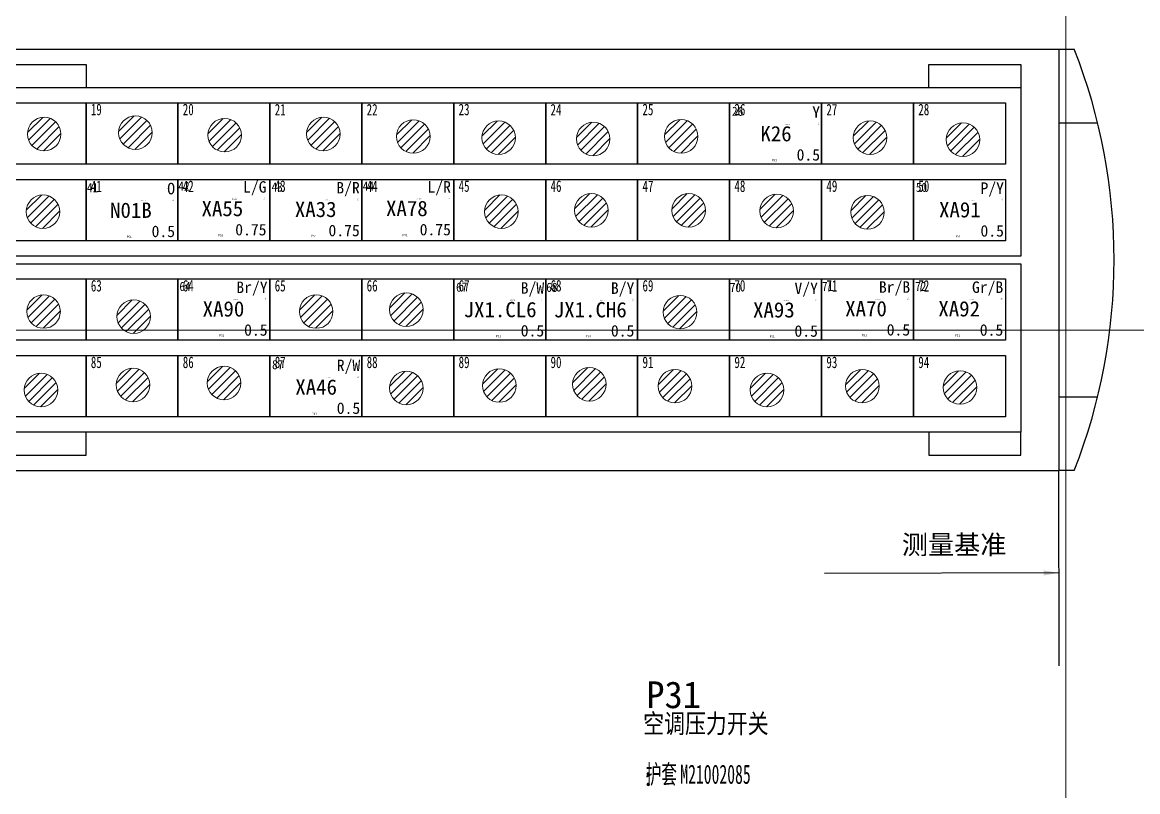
# Model space of a CAD drawing. Header units: millimetres. Extents: x -2653 to 6698, y -4403 to -42.
# Drawn here: x 598.4 to 744, y -802.5 to -702.1 of the extents above; entities that cross this region are included whole.
import ezdxf
from ezdxf.enums import TextEntityAlignment as Align

# ---------------------------------------------------------------- set-up
doc = ezdxf.new("R2010")
doc.units = ezdxf.units.MM
doc.header["$MEASUREMENT"] = 0
for name, color, linetype in [('文字', 3, 'Continuous'), ('轮廓线', 7, 'Continuous'), ('连接器-供应商', 43, 'Continuous'), ('连接器-功能', 63, 'Continuous'), ('连接器-名称', 53, 'Continuous'), ('连接器-编码', 52, 'Continuous')]:
    doc.layers.add(name, color=color, linetype=linetype)
for name, color, linetype, plot in [('连接器-不打印', 1, 'Continuous', False), ('连接器-位置', 12, 'Continuous', False), ('隐藏-剥皮长度', 2, 'Continuous', False), ('隐藏-加余量', 1, 'Continuous', False), ('隐藏-备注', 1, 'Continuous', False), ('隐藏-孔位', 1, 'Continuous', False), ('隐藏-对应端子', 2, 'Continuous', False), ('隐藏-规格', 1, 'Continuous', False), ('隐藏-辅助信息', 3, 'Continuous', False), ('隐藏-防水栓', 2, 'Continuous', False)]:
    doc.layers.add(name, color=color, linetype=linetype, plot=plot)
doc.styles.add('CL', font='', dxfattribs={"height": 2})
doc.styles.get("Standard").update_dxf_attribs({"font": 'txt', "bigfont": 'gbcbig.shx'})
doc.styles.add('灯泡', font='', dxfattribs={"width": 0.7})
doc.styles.get('CL').set_extended_font_data('SimSun')
doc.styles.get('灯泡').set_extended_font_data('NSimSun')
doc.dimstyles.new('中线标注', dxfattribs={"dimtxt": 2.5, "dimasz": 2, "dimexe": 1.25, "dimexo": 0.1, "dimtad": 0, "dimtoh": 1, "dimdec": 1, "dimdsep": 46, "dimtxsty": 'Standard', "dimcen": 3, "dimclre": 256, "dimclrt": 256, "dimadec": 0, "dimazin": 2, "dimtfac": 1, "dimtmove": 0, "dimatfit": 3, "dimfxl": 1, "dimarcsym": 0})

# ---------------------------------------------------------------- blocks, each defined once
blk = doc.blocks.new('连接器')
at = {"layer": '文字', "style": 'CL'}
blk.add_text(':', height=2.5, dxfattribs=at).set_placement((-3.93, -4.36), align=Align.MIDDLE_CENTER)
at = {"layer": '连接器-不打印', "color": 3, "style": 'CL', "width": 0.6, "flags": 5}
for tag, p in [('工位', (-7.19, -5.84)), ('规格', (-2.94, -5.84))]:
    blk.add_attdef(tag, text='', height=0.2, dxfattribs=at).set_placement(p, align=Align.MIDDLE_LEFT)
at = {"layer": '连接器-不打印', "color": 2, "style": 'CL', "width": 0.6, "flags": 5}
for tag, p in [('数量', (-5.12, -5.84)), ('供方编码', (-7.19, -6.29))]:
    blk.add_attdef(tag, text='', height=0.2, dxfattribs=at).set_placement(p, align=Align.MIDDLE_LEFT)
at = {"layer": '连接器-不打印', "color": 1, "style": 'CL', "width": 0.6, "flags": 5}
for tag, p in [('选项', (-7.19, -6.06)), ('备注', (-2.94, -6.06))]:
    blk.add_attdef(tag, text='', height=0.2, dxfattribs=at).set_placement(p, align=Align.MIDDLE_LEFT)
at = {"layer": '连接器-不打印', "color": 1, "style": 'CL', "width": 0.6, "flags": 1}
for tag, p in [('加余量', (-4.97, -6.06)), ('单位', (-4.97, -6.29)), ('自带线', (-2.77, -6.29))]:
    blk.add_attdef(tag, text='', height=0.2, dxfattribs=at).set_placement(p, align=Align.MIDDLE_CENTER)
at = {"layer": '连接器-位置', "color": 1, "style": 'CL', "flags": 4}
blk.add_attdef('位置', text='', height=3.5, dxfattribs=at).set_placement((-4.41, 2.42), align=Align.MIDDLE_CENTER)
at = {"layer": '连接器-供应商', "color": 3, "style": 'CL', "width": 0.6, "flags": 4}
blk.add_attdef('供应商', text='', height=2.5, dxfattribs=at).set_placement((-16.81, -4.38), align=Align.MIDDLE_RIGHT)
at = {"layer": '连接器-功能', "color": 3, "style": 'CL', "width": 0.8, "flags": 4}
blk.add_attdef('功能', text='', height=2.5, dxfattribs=at).set_placement((-4.34, -1.26), align=Align.MIDDLE_CENTER)
at = {"layer": '连接器-名称', "color": 3, "style": 'CL', "width": 0.6, "flags": 4}
blk.add_attdef('名称', text='', height=2.5, dxfattribs=at).set_placement((-4.1, -4.36), align=Align.MIDDLE_RIGHT)
at = {"layer": '连接器-编码', "color": 2, "style": 'CL', "width": 0.6, "flags": 4}
blk.add_attdef('编码', text='', height=2.5, dxfattribs=at).set_placement((-3.66, -4.36), align=Align.MIDDLE_LEFT)
blk = doc.blocks.new('3-1534904-4')
for p, q in [((1388.31, 1603.24), (1702.83, 1603.24)), ((1702.83, 1548.24), (1702.83, 1603.24)), ((1702.83, 1603.24), (1704.83, 1603.24)), ((1563.83, 1601.24), (1575.83, 1601.24)), ((1575.83, 1601.24), (1575.83, 1598.24)), ((1685.83, 1598.24), (1685.83, 1601.24)), ((1685.83, 1601.24), (1697.83, 1601.24)), ((1697.83, 1601.24), (1697.83, 1598.24)), ((1428.33, 1598.24), (1697.83, 1598.24)), ((1697.83, 1598.24), (1697.83, 1576.24)), ((1702.83, 1593.61), (1707.88, 1593.61)), ((1697.83, 1576.24), (1428.33, 1576.24)), ((1428.33, 1575.24), (1697.83, 1575.24)), ((1697.83, 1575.24), (1697.83, 1553.24)), ((1702.83, 1557.87), (1707.88, 1557.87)), ((1697.83, 1553.24), (1428.33, 1553.24)), ((1575.83, 1550.24), (1575.83, 1553.24)), ((1685.83, 1553.24), (1685.83, 1550.24)), ((1697.83, 1550.24), (1697.83, 1553.24)), ((1563.83, 1550.24), (1575.83, 1550.24)), ((1685.83, 1550.24), (1697.83, 1550.24)), ((1388.31, 1548.24), (1702.83, 1548.24)), ((1704.83, 1548.24), (1702.83, 1548.24))]:
    blk.add_line(p, q)
for points in [[(1575.83, 1588.24), (1563.83, 1588.24), (1563.83, 1596.24), (1575.83, 1596.24)], [(1587.83, 1588.24), (1575.83, 1588.24), (1575.83, 1596.24), (1587.83, 1596.24)], [(1599.83, 1588.24), (1587.83, 1588.24), (1587.83, 1596.24), (1599.83, 1596.24)], [(1611.83, 1588.24), (1599.83, 1588.24), (1599.83, 1596.24), (1611.83, 1596.24)], [(1623.83, 1588.24), (1611.83, 1588.24), (1611.83, 1596.24), (1623.83, 1596.24)], [(1635.83, 1588.24), (1623.83, 1588.24), (1623.83, 1596.24), (1635.83, 1596.24)], [(1647.83, 1588.24), (1635.83, 1588.24), (1635.83, 1596.24), (1647.83, 1596.24)], [(1659.83, 1588.24), (1647.83, 1588.24), (1647.83, 1596.24), (1659.83, 1596.24)], [(1671.83, 1588.24), (1659.83, 1588.24), (1659.83, 1596.24), (1671.83, 1596.24)], [(1683.83, 1588.24), (1671.83, 1588.24), (1671.83, 1596.24), (1683.83, 1596.24)], [(1695.83, 1588.24), (1683.83, 1588.24), (1683.83, 1596.24), (1695.83, 1596.24)], [(1575.83, 1578.24), (1563.83, 1578.24), (1563.83, 1586.24), (1575.83, 1586.24)], [(1587.83, 1578.24), (1575.83, 1578.24), (1575.83, 1586.24), (1587.83, 1586.24)], [(1599.83, 1578.24), (1587.83, 1578.24), (1587.83, 1586.24), (1599.83, 1586.24)], [(1611.83, 1578.24), (1599.83, 1578.24), (1599.83, 1586.24), (1611.83, 1586.24)], [(1623.83, 1578.24), (1611.83, 1578.24), (1611.83, 1586.24), (1623.83, 1586.24)], [(1635.83, 1578.24), (1623.83, 1578.24), (1623.83, 1586.24), (1635.83, 1586.24)], [(1647.83, 1578.24), (1635.83, 1578.24), (1635.83, 1586.24), (1647.83, 1586.24)], [(1659.83, 1578.24), (1647.83, 1578.24), (1647.83, 1586.24), (1659.83, 1586.24)], [(1671.83, 1578.24), (1659.83, 1578.24), (1659.83, 1586.24), (1671.83, 1586.24)], [(1683.83, 1578.24), (1671.83, 1578.24), (1671.83, 1586.24), (1683.83, 1586.24)], [(1695.83, 1578.24), (1683.83, 1578.24), (1683.83, 1586.24), (1695.83, 1586.24)], [(1575.83, 1565.24), (1563.83, 1565.24), (1563.83, 1573.24), (1575.83, 1573.24)], [(1587.83, 1565.24), (1575.83, 1565.24), (1575.83, 1573.24), (1587.83, 1573.24)], [(1599.83, 1565.24), (1587.83, 1565.24), (1587.83, 1573.24), (1599.83, 1573.24)], [(1611.83, 1565.24), (1599.83, 1565.24), (1599.83, 1573.24), (1611.83, 1573.24)], [(1623.83, 1565.24), (1611.83, 1565.24), (1611.83, 1573.24), (1623.83, 1573.24)], [(1635.83, 1565.24), (1623.83, 1565.24), (1623.83, 1573.24), (1635.83, 1573.24)], [(1647.83, 1565.24), (1635.83, 1565.24), (1635.83, 1573.24), (1647.83, 1573.24)], [(1659.83, 1565.24), (1647.83, 1565.24), (1647.83, 1573.24), (1659.83, 1573.24)], [(1671.83, 1565.24), (1659.83, 1565.24), (1659.83, 1573.24), (1671.83, 1573.24)], [(1683.83, 1565.24), (1671.83, 1565.24), (1671.83, 1573.24), (1683.83, 1573.24)], [(1695.83, 1565.24), (1683.83, 1565.24), (1683.83, 1573.24), (1695.83, 1573.24)], [(1575.83, 1555.24), (1563.83, 1555.24), (1563.83, 1563.24), (1575.83, 1563.24)], [(1587.83, 1555.24), (1575.83, 1555.24), (1575.83, 1563.24), (1587.83, 1563.24)], [(1599.83, 1555.24), (1587.83, 1555.24), (1587.83, 1563.24), (1599.83, 1563.24)], [(1611.83, 1555.24), (1599.83, 1555.24), (1599.83, 1563.24), (1611.83, 1563.24)], [(1623.83, 1555.24), (1611.83, 1555.24), (1611.83, 1563.24), (1623.83, 1563.24)], [(1635.83, 1555.24), (1623.83, 1555.24), (1623.83, 1563.24), (1635.83, 1563.24)], [(1647.83, 1555.24), (1635.83, 1555.24), (1635.83, 1563.24), (1647.83, 1563.24)], [(1659.83, 1555.24), (1647.83, 1555.24), (1647.83, 1563.24), (1659.83, 1563.24)], [(1671.83, 1555.24), (1659.83, 1555.24), (1659.83, 1563.24), (1671.83, 1563.24)], [(1683.83, 1555.24), (1671.83, 1555.24), (1671.83, 1563.24), (1683.83, 1563.24)], [(1695.83, 1555.24), (1683.83, 1555.24), (1683.83, 1563.24), (1695.83, 1563.24)]]:
    blk.add_lwpolyline(points, close=True)
blk.add_arc((1634.69, 1575.74), 75.33, 338.5892, 21.4108)
at = {"char_height": 1.5, "width": 1.2932, "attachment_point": 9, "style": '灯泡'}
for s, insert in [('19', (1577.89, 1594.59)), ('20', (1589.89, 1594.59)), ('21', (1601.89, 1594.59)), ('22', (1613.89, 1594.59)), ('23', (1625.89, 1594.59)), ('24', (1637.89, 1594.59)), ('25', (1649.89, 1594.59)), ('26', (1661.89, 1594.59)), ('27', (1673.89, 1594.59)), ('28', (1685.89, 1594.59)), ('41', (1577.89, 1584.59)), ('42', (1589.89, 1584.59)), ('43', (1601.89, 1584.59)), ('44', (1613.89, 1584.59)), ('45', (1625.89, 1584.59)), ('46', (1637.89, 1584.59)), ('47', (1649.89, 1584.59)), ('48', (1661.89, 1584.59)), ('49', (1673.89, 1584.59)), ('50', (1685.89, 1584.59)), ('63', (1577.89, 1571.59)), ('64', (1589.89, 1571.59)), ('65', (1601.89, 1571.59)), ('66', (1613.89, 1571.59)), ('67', (1625.89, 1571.59)), ('68', (1637.89, 1571.59)), ('69', (1649.89, 1571.59)), ('70', (1661.89, 1571.59)), ('71', (1673.89, 1571.59)), ('72', (1685.89, 1571.59)), ('85', (1577.89, 1561.59)), ('86', (1589.89, 1561.59)), ('87', (1601.89, 1561.59)), ('88', (1613.89, 1561.59)), ('89', (1625.89, 1561.59)), ('90', (1637.89, 1561.59)), ('91', (1649.89, 1561.59)), ('92', (1661.89, 1561.59)), ('93', (1673.89, 1561.59)), ('94', (1685.89, 1561.59))]:
    blk.add_mtext(s, dxfattribs=dict(at, insert=insert))
blk = doc.blocks.new('电线2')
at = {"layer": '轮廓线', "color": 7, "style": 'CL', "flags": 4}
for tag, p in [('颜色', (5.88, 2.8)), ('线径', (5.88, -2.78))]:
    blk.add_attdef(tag, text='', height=1.5, dxfattribs=at).set_placement(p, align=Align.MIDDLE_RIGHT)
blk.add_attdef('线号', text='', height=2, dxfattribs=at).set_placement((0.13, -0.02), align=Align.MIDDLE_CENTER)
at = {"layer": '隐藏-剥皮长度', "color": 2, "style": 'CL', "width": 0.9, "flags": 4}
blk.add_attdef('剥皮', text='', height=0.1, dxfattribs=at).set_placement((5.74, 1.22), align=Align.MIDDLE_RIGHT)
at = {"layer": '隐藏-加余量', "color": 1, "style": 'CL', "width": 0.9, "flags": 4}
blk.add_attdef('加余量', text='', height=0.1, dxfattribs=at).set_placement((5.74, 1.36), align=Align.MIDDLE_RIGHT)
at = {"layer": '隐藏-备注', "color": 1, "style": 'CL', "width": 0.9, "flags": 5}
blk.add_attdef('备注', text='', height=0.1, dxfattribs=at).set_placement((3.7, -1.38), align=Align.MIDDLE_CENTER)
at = {"layer": '隐藏-孔位', "color": 6, "style": 'CL', "width": 0.9, "flags": 4}
blk.add_attdef('孔位', text='', height=1.2, dxfattribs=at).set_placement((-5.62, 2.91), align=Align.MIDDLE_LEFT)
at = {"layer": '隐藏-对应端子', "color": 2, "style": 'CL', "width": 0.9, "flags": 4}
blk.add_attdef('对应簧片', text='', height=0.1, dxfattribs=at).set_placement((2.06, 1.21), align=Align.MIDDLE_RIGHT)
at = {"layer": '隐藏-规格', "color": 1, "style": 'CL', "width": 0.9, "flags": 5}
blk.add_attdef('规格', text='', height=0.2, dxfattribs=at).set_placement((5.74, -1.39), align=Align.MIDDLE_RIGHT)
at = {"layer": '隐藏-辅助信息', "color": 2, "style": 'CL', "width": 0.9, "flags": 5}
for tag, p in [('辅助', (3.7, 1.51)), ('标识管', (3.7, -1.14))]:
    blk.add_attdef(tag, text='', height=0.1, dxfattribs=at).set_placement(p, align=Align.MIDDLE_CENTER)
at = {"layer": '隐藏-辅助信息', "color": 3, "style": 'CL', "width": 0.9, "flags": 5}
for tag, p in [('供方编码', (3.7, 1.24)), ('编码', (3.7, 1.37))]:
    blk.add_attdef(tag, text='', height=0.1, dxfattribs=at).set_placement(p, align=Align.MIDDLE_CENTER)
for tag, p in [('线种', (2.06, -1.26)), ('工位', (2.06, -1.38))]:
    blk.add_attdef(tag, text='', height=0.1, dxfattribs=at).set_placement(p, align=Align.MIDDLE_RIGHT)
at = {"layer": '隐藏-辅助信息', "color": 1, "style": 'CL', "width": 0.9, "flags": 5}
blk.add_attdef('选项', text='', height=0.1, dxfattribs=at).set_placement((3.7, -1.26), align=Align.MIDDLE_CENTER)
at = {"layer": '隐藏-辅助信息', "color": 4, "style": 'CL', "width": 0.9, "flags": 4}
blk.add_attdef('位置', text='', height=0.3, dxfattribs=at).set_placement((-0.09, -3.49), align=Align.MIDDLE_CENTER)
at = {"layer": '隐藏-防水栓', "color": 2, "style": 'CL', "width": 0.9, "flags": 4}
blk.add_attdef('防水栓', text='', height=0.1, dxfattribs=at).set_placement((2.06, 1.36), align=Align.MIDDLE_RIGHT)

msp = doc.modelspace()

# ---------------------------------------------------------------- hatches: boundary and pattern name
at = {"linetype": 'ByBlock', "lineweight": 9}
h = msp.add_hatch(dxfattribs=at)
h.set_pattern_fill('LINE', color=0, scale=0.25, angle=45, style=0)
h.set_pattern_definition([(45, (-2508.0153, -1631.24766), (-0.561266, 0.561266), [])])
h.paths.add_polyline_path([(599.05, -716.67, 1), (603.43, -716.67, 1)])
h = msp.add_hatch(dxfattribs=at)
h.set_pattern_fill('LINE', color=0, scale=0.25, angle=45, style=0)
h.set_pattern_definition([(45, (-2496.104, -1631.072), (-0.561266, 0.561266), [])])
h.paths.add_polyline_path([(610.96, -716.49, 1), (615.34, -716.49, 1)])
h = msp.add_hatch(dxfattribs=at)
h.set_pattern_fill('LINE', color=0, scale=0.25, angle=45, style=0)
h.set_pattern_definition([(45, (-2484.4599, -1631.4018), (-0.561266, 0.561266), [])])
h.paths.add_polyline_path([(622.61, -716.82, 1), (626.99, -716.82, 1)])
h = msp.add_hatch(dxfattribs=at)
h.set_pattern_fill('LINE', color=0, scale=0.25, angle=45, style=0)
h.set_pattern_definition([(45, (-2471.577, -1631.2369), (-0.561266, 0.561266), [])])
h.paths.add_polyline_path([(635.49, -716.66, 1), (639.87, -716.66, 1)])
h = msp.add_hatch(dxfattribs=at)
h.set_pattern_fill('LINE', color=0, scale=0.25, angle=45, style=0)
h.set_pattern_definition([(45, (-2459.8503, -1631.5667), (-0.561266, 0.561266), [])])
h.paths.add_polyline_path([(647.22, -716.99, 1), (651.59, -716.99, 1)])
h = msp.add_hatch(dxfattribs=at)
h.set_pattern_fill('LINE', color=0, scale=0.25, angle=45, style=0)
h.set_pattern_definition([(45, (-2424.8809, -1631.56595), (-0.561266, 0.561266), [])])
h.paths.add_polyline_path([(682.19, -716.98, 1), (686.56, -716.98, 1)])
h = msp.add_hatch(dxfattribs=at)
h.set_pattern_fill('LINE', color=0, scale=0.25, angle=45, style=0)
h.set_pattern_definition([(45, (-2448.7017, -1631.7316), (-0.561266, 0.561266), [])])
h.paths.add_polyline_path([(658.37, -717.15, 1), (662.74, -717.15, 1)])
h = msp.add_hatch(dxfattribs=at)
h.set_pattern_fill('LINE', color=0, scale=0.25, angle=45, style=0)
h.set_pattern_definition([(45, (-2436.3598, -1631.8958), (-0.561266, 0.561266), [])])
h.paths.add_polyline_path([(670.71, -717.31, 1), (675.09, -717.31, 1)])
h = msp.add_hatch(dxfattribs=at)
h.set_pattern_fill('LINE', color=0, scale=0.25, angle=45, style=0)
h.set_pattern_definition([(45, (-2400.2308, -1631.7291), (-0.561266, 0.561266), [])])
h.paths.add_polyline_path([(706.84, -717.15, 1), (711.21, -717.15, 1)])
h = msp.add_hatch(dxfattribs=at)
h.set_pattern_fill('LINE', color=0, scale=0.25, angle=45, style=0)
h.set_pattern_definition([(45, (-2388.0912, -1631.9765), (-0.561266, 0.561266), [])])
h.paths.add_polyline_path([(718.98, -717.4, 1), (723.35, -717.4, 1)])
h = msp.add_hatch(dxfattribs=at)
h.set_pattern_fill('LINE', color=0, scale=0.25, angle=45, style=0)
h.set_pattern_definition([(45, (-2508.1805, -1641.3897), (-0.561266, 0.561266), [])])
h.paths.add_polyline_path([(598.89, -726.81, 1), (603.26, -726.81, 1)])
h = msp.add_hatch(dxfattribs=at)
h.set_pattern_fill('LINE', color=0, scale=0.25, angle=45, style=0)
h.set_pattern_definition([(45, (-2448.3343, -1641.3782), (-0.561266, 0.561266), [])])
h.paths.add_polyline_path([(658.73, -726.8, 1), (663.11, -726.8, 1)])
h = msp.add_hatch(dxfattribs=at)
h.set_pattern_fill('LINE', color=0, scale=0.25, angle=45, style=0)
h.set_pattern_definition([(45, (-2436.6076, -1641.21325), (-0.561266, 0.561266), [])])
h.paths.add_polyline_path([(670.46, -726.63, 1), (674.84, -726.63, 1)])
h = msp.add_hatch(dxfattribs=at)
h.set_pattern_fill('LINE', color=0, scale=0.25, angle=45, style=0)
h.set_pattern_definition([(45, (-2423.8899, -1641.21325), (-0.561266, 0.561266), [])])
h.paths.add_polyline_path([(683.18, -726.63, 1), (687.56, -726.63, 1)])
h = msp.add_hatch(dxfattribs=at)
h.set_pattern_fill('LINE', color=0, scale=0.25, angle=45, style=0)
h.set_pattern_definition([(45, (-2412.41095, -1641.2957), (-0.561266, 0.561266), [])])
h.paths.add_polyline_path([(694.66, -726.71, 1), (699.03, -726.71, 1)])
h = msp.add_hatch(dxfattribs=at)
h.set_pattern_fill('LINE', color=0, scale=0.25, angle=45, style=0)
h.set_pattern_definition([(45, (-2400.5611, -1641.4589), (-0.561266, 0.561266), [])])
h.paths.add_polyline_path([(706.51, -726.88, 1), (710.88, -726.88, 1)])
h = msp.add_hatch(dxfattribs=at)
h.set_pattern_fill('LINE', color=0, scale=0.25, angle=45, style=0)
h.set_pattern_definition([(45, (-2508.0947, -1654.4186), (-0.561266, 0.561266), [])])
h.paths.add_polyline_path([(598.97, -739.84, 1), (603.35, -739.84, 1)])
h = msp.add_hatch(dxfattribs=at)
h.set_pattern_fill('LINE', color=0, scale=0.25, angle=45, style=0)
h.set_pattern_definition([(45, (-2472.5198, -1654.4207), (-0.561266, 0.561266), [])])
h.paths.add_polyline_path([(634.55, -739.84, 1), (638.93, -739.84, 1)])
h = msp.add_hatch(dxfattribs=at)
h.set_pattern_fill('LINE', color=0, scale=0.25, angle=45, style=0)
h.set_pattern_definition([(45, (-2460.7581, -1654.1708), (-0.561266, 0.561266), [])])
h.paths.add_polyline_path([(646.31, -739.59, 1), (650.69, -739.59, 1)])
h = msp.add_hatch(dxfattribs=at)
h.set_pattern_fill('LINE', color=0, scale=0.25, angle=45, style=0)
h.set_pattern_definition([(45, (-2425.0132, -1654.50205), (-0.561266, 0.561266), [])])
h.paths.add_polyline_path([(682.05, -739.92, 1), (686.43, -739.92, 1)])
h = msp.add_hatch(dxfattribs=at)
h.set_pattern_fill('LINE', color=0, scale=0.25, angle=45, style=0)
h.set_pattern_definition([(45, (-2496.333, -1655.0849), (-0.561266, 0.561266), [])])
h.paths.add_polyline_path([(610.74, -740.5, 1), (615.11, -740.5, 1)])
h = msp.add_hatch(dxfattribs=at)
h.set_pattern_fill('LINE', color=0, scale=0.25, angle=45, style=0)
h.set_pattern_definition([(45, (-2508.4283, -1664.663), (-0.561266, 0.561266), [])])
h.paths.add_polyline_path([(598.64, -750.08, 1), (603.02, -750.08, 1)])
h = msp.add_hatch(dxfattribs=at)
h.set_pattern_fill('LINE', color=0, scale=0.25, angle=45, style=0)
h.set_pattern_definition([(45, (-2496.4164, -1663.9967), (-0.561266, 0.561266), [])])
h.paths.add_polyline_path([(610.65, -749.42, 1), (615.03, -749.42, 1)])
h = msp.add_hatch(dxfattribs=at)
h.set_pattern_fill('LINE', color=0, scale=0.25, angle=45, style=0)
h.set_pattern_definition([(45, (-2484.5318, -1663.749), (-0.561266, 0.561266), [])])
h.paths.add_polyline_path([(622.54, -749.17, 1), (626.91, -749.17, 1)])
h = msp.add_hatch(dxfattribs=at)
h.set_pattern_fill('LINE', color=0, scale=0.25, angle=45, style=0)
h.set_pattern_definition([(45, (-2460.7581, -1664.4153), (-0.561266, 0.561266), [])])
h.paths.add_polyline_path([(646.31, -749.83, 1), (650.69, -749.83, 1)])
h = msp.add_hatch(dxfattribs=at)
h.set_pattern_fill('LINE', color=0, scale=0.25, angle=45, style=0)
h.set_pattern_definition([(45, (-2448.62, -1664.0802), (-0.561266, 0.561266), [])])
h.paths.add_polyline_path([(658.45, -749.5, 1), (662.83, -749.5, 1)])
h = msp.add_hatch(dxfattribs=at)
h.set_pattern_fill('LINE', color=0, scale=0.25, angle=45, style=0)
h.set_pattern_definition([(45, (-2436.8583, -1663.9136), (-0.561266, 0.561266), [])])
h.paths.add_polyline_path([(670.21, -749.33, 1), (674.59, -749.33, 1)])
h = msp.add_hatch(dxfattribs=at)
h.set_pattern_fill('LINE', color=0, scale=0.25, angle=45, style=0)
h.set_pattern_definition([(45, (-2425.6805, -1664.1635), (-0.561266, 0.561266), [])])
h.paths.add_polyline_path([(681.39, -749.58, 1), (685.76, -749.58, 1)])
h = msp.add_hatch(dxfattribs=at)
h.set_pattern_fill('LINE', color=0, scale=0.25, angle=45, style=0)
h.set_pattern_definition([(45, (-2413.66854, -1664.6632), (-0.561266, 0.561266), [])])
h.paths.add_polyline_path([(693.4, -750.08, 1), (697.78, -750.08, 1)])
h = msp.add_hatch(dxfattribs=at)
h.set_pattern_fill('LINE', color=0, scale=0.25, angle=45, style=0)
h.set_pattern_definition([(45, (-2401.2395, -1664.1635), (-0.561266, 0.561266), [])])
h.paths.add_polyline_path([(705.83, -749.58, 1), (710.21, -749.58, 1)])
h = msp.add_hatch(dxfattribs=at)
h.set_pattern_fill('LINE', color=0, scale=0.25, angle=45, style=0)
h.set_pattern_definition([(45, (-2388.4768, -1664.3301), (-0.561266, 0.561266), [])])
h.paths.add_polyline_path([(718.59, -749.75, 1), (722.97, -749.75, 1)])

# ---------------------------------------------------------------- linework, layer by layer
at = {"lineweight": -3}
msp.add_line((733.73, -786.07), (733.69, -760.58), dxfattribs=at)
at = {"color": 0, "linetype": 'ByBlock', "lineweight": 9}
for centre in [(601.24, -716.67), (613.15, -716.49), (624.8, -716.82), (637.68, -716.66), (649.41, -716.99), (684.38, -716.98), (660.55, -717.15), (672.9, -717.31), (709.03, -717.15), (721.17, -717.4), (601.08, -726.81), (660.92, -726.8), (672.65, -726.63), (685.37, -726.63), (696.85, -726.71), (708.7, -726.88), (601.16, -739.84), (636.74, -739.84), (648.5, -739.59), (684.24, -739.92), (612.92, -740.5), (600.83, -750.08), (612.84, -749.42), (624.72, -749.17), (648.5, -749.83), (660.64, -749.5), (672.4, -749.33), (683.58, -749.58), (695.59, -750.08), (708.02, -749.58), (720.78, -749.75)]:
    msp.add_circle(centre, 2.19, dxfattribs=at)
at = {"layer": '轮廓线', "color": 3, "lineweight": 0}
for p, q in [((734.57, -342.27), (734.57, -1142.27)), ((-165.43, -742.27), (1003.57, -742.27))]:
    msp.add_line(p, q, dxfattribs=at)

# ---------------------------------------------------------------- block references
msp.add_blockref('3-1534904-4', (-969.13, -2308.83))
at = {"lineweight": -3}
ref = msp.add_blockref('电线2', (696.63, -716.6), dxfattribs=at)
ref.add_attrib('线号', 'K26', dxfattribs={"layer": '轮廓线', "color": 7, "height": 2, "style": 'CL'}).set_placement((696.76, -716.62), align=Align.MIDDLE_CENTER)
ref.add_attrib('线径', '0.5', dxfattribs={"layer": '轮廓线', "color": 7, "height": 1.5, "style": 'CL'}).set_placement((702.51, -719.38), align=Align.MIDDLE_RIGHT)
ref.add_attrib('颜色', 'Y', dxfattribs={"layer": '轮廓线', "color": 7, "height": 1.5, "style": 'CL'}).set_placement((702.51, -713.8), align=Align.MIDDLE_RIGHT)
ref.add_attrib('孔位', '26', dxfattribs={"layer": '隐藏-孔位', "color": 6, "height": 1.2, "style": 'CL', "width": 0.9}).set_placement((691.01, -713.69), align=Align.MIDDLE_LEFT)
ref.add_attrib('剥皮', '4.0', dxfattribs={"layer": '隐藏-剥皮长度', "color": 2, "height": 0.1, "style": 'CL', "width": 0.9}).set_placement((702.37, -715.38), align=Align.MIDDLE_RIGHT)
ref.add_attrib('对应簧片', 'M22000422', dxfattribs={"layer": '隐藏-对应端子', "color": 2, "height": 0.1, "style": 'CL', "width": 0.9}).set_placement((698.69, -715.39), align=Align.MIDDLE_RIGHT)
ref.add_attrib('加余量', '50', dxfattribs={"layer": '隐藏-加余量', "color": 1, "height": 0.1, "style": 'CL', "width": 0.9}).set_placement((702.37, -715.24), align=Align.MIDDLE_RIGHT)
ref.add_attrib('位置', 'P51', dxfattribs={"layer": '隐藏-辅助信息', "color": 4, "height": 0.3, "style": 'CL', "width": 0.9}).set_placement((696.54, -720.09), align=Align.MIDDLE_CENTER)
ref = msp.add_blockref('电线2', (612.44, -726.59), dxfattribs=at)
ref.add_attrib('线号', 'N01B', dxfattribs={"layer": '轮廓线', "color": 7, "height": 2, "style": 'CL'}).set_placement((612.56, -726.61), align=Align.MIDDLE_CENTER)
ref.add_attrib('线径', '0.5', dxfattribs={"layer": '轮廓线', "color": 7, "height": 1.5, "style": 'CL'}).set_placement((618.32, -729.37), align=Align.MIDDLE_RIGHT)
ref.add_attrib('颜色', 'O', dxfattribs={"layer": '轮廓线', "color": 7, "height": 1.5, "style": 'CL'}).set_placement((618.32, -723.79), align=Align.MIDDLE_RIGHT)
ref.add_attrib('孔位', '41', dxfattribs={"layer": '隐藏-孔位', "color": 6, "height": 1.2, "style": 'CL', "width": 0.9}).set_placement((606.81, -723.68), align=Align.MIDDLE_LEFT)
ref.add_attrib('剥皮', '4.0', dxfattribs={"layer": '隐藏-剥皮长度', "color": 2, "height": 0.1, "style": 'CL', "width": 0.9}).set_placement((618.18, -725.37), align=Align.MIDDLE_RIGHT)
ref.add_attrib('对应簧片', 'M22000422', dxfattribs={"layer": '隐藏-对应端子', "color": 2, "height": 0.1, "style": 'CL', "width": 0.9}).set_placement((614.49, -725.38), align=Align.MIDDLE_RIGHT)
ref.add_attrib('加余量', '95', dxfattribs={"layer": '隐藏-加余量', "color": 1, "height": 0.1, "style": 'CL', "width": 0.9}).set_placement((618.18, -725.23), align=Align.MIDDLE_RIGHT)
ref.add_attrib('位置', 'P51', dxfattribs={"layer": '隐藏-辅助信息', "color": 4, "height": 0.3, "style": 'CL', "width": 0.9}).set_placement((612.34, -730.08), align=Align.MIDDLE_CENTER)
ref = msp.add_blockref('电线2', (624.38, -726.38), dxfattribs=at)
ref.add_attrib('线号', 'XA55', dxfattribs={"layer": '轮廓线', "color": 7, "height": 2, "style": 'CL'}).set_placement((624.5, -726.39), align=Align.MIDDLE_CENTER)
ref.add_attrib('线径', '0.75', dxfattribs={"layer": '轮廓线', "color": 7, "height": 1.5, "style": 'CL'}).set_placement((630.26, -729.15), align=Align.MIDDLE_RIGHT)
ref.add_attrib('颜色', 'L/G', dxfattribs={"layer": '轮廓线', "color": 7, "height": 1.5, "style": 'CL'}).set_placement((630.26, -723.57), align=Align.MIDDLE_RIGHT)
ref.add_attrib('孔位', '42', dxfattribs={"layer": '隐藏-孔位', "color": 6, "height": 1.2, "style": 'CL', "width": 0.9}).set_placement((618.75, -723.47), align=Align.MIDDLE_LEFT)
ref.add_attrib('剥皮', '4.0', dxfattribs={"layer": '隐藏-剥皮长度', "color": 2, "height": 0.1, "style": 'CL', "width": 0.9}).set_placement((630.12, -725.15), align=Align.MIDDLE_RIGHT)
ref.add_attrib('对应簧片', 'M22000422', dxfattribs={"layer": '隐藏-对应端子', "color": 2, "height": 0.1, "style": 'CL', "width": 0.9}).set_placement((626.43, -725.17), align=Align.MIDDLE_RIGHT)
ref.add_attrib('加余量', '80', dxfattribs={"layer": '隐藏-加余量', "color": 1, "height": 0.1, "style": 'CL', "width": 0.9}).set_placement((630.12, -725.01), align=Align.MIDDLE_RIGHT)
ref.add_attrib('位置', 'P51', dxfattribs={"layer": '隐藏-辅助信息', "color": 4, "height": 0.3, "style": 'CL', "width": 0.9}).set_placement((624.28, -729.87), align=Align.MIDDLE_CENTER)
ref = msp.add_blockref('电线2', (636.55, -726.48), dxfattribs=at)
ref.add_attrib('线号', 'XA33', dxfattribs={"layer": '轮廓线', "color": 7, "height": 2, "style": 'CL'}).set_placement((636.68, -726.5), align=Align.MIDDLE_CENTER)
ref.add_attrib('线径', '0.75', dxfattribs={"layer": '轮廓线', "color": 7, "height": 1.5, "style": 'CL'}).set_placement((642.43, -729.26), align=Align.MIDDLE_RIGHT)
ref.add_attrib('颜色', 'B/R', dxfattribs={"layer": '轮廓线', "color": 7, "height": 1.5, "style": 'CL'}).set_placement((642.43, -723.68), align=Align.MIDDLE_RIGHT)
ref.add_attrib('孔位', '43', dxfattribs={"layer": '隐藏-孔位', "color": 6, "height": 1.2, "style": 'CL', "width": 0.9}).set_placement((630.92, -723.58), align=Align.MIDDLE_LEFT)
ref.add_attrib('剥皮', '4.0', dxfattribs={"layer": '隐藏-剥皮长度', "color": 2, "height": 0.1, "style": 'CL', "width": 0.9}).set_placement((642.29, -725.26), align=Align.MIDDLE_RIGHT)
ref.add_attrib('对应簧片', 'M22000422', dxfattribs={"layer": '隐藏-对应端子', "color": 2, "height": 0.1, "style": 'CL', "width": 0.9}).set_placement((638.6, -725.27), align=Align.MIDDLE_RIGHT)
ref.add_attrib('加余量', '80', dxfattribs={"layer": '隐藏-加余量', "color": 1, "height": 0.1, "style": 'CL', "width": 0.9}).set_placement((642.29, -725.12), align=Align.MIDDLE_RIGHT)
ref.add_attrib('位置', 'P51', dxfattribs={"layer": '隐藏-辅助信息', "color": 4, "height": 0.3, "style": 'CL', "width": 0.9}).set_placement((636.45, -729.97), align=Align.MIDDLE_CENTER)
ref = msp.add_blockref('电线2', (648.45, -726.36), dxfattribs=at)
ref.add_attrib('线号', 'XA78', dxfattribs={"layer": '轮廓线', "color": 7, "height": 2, "style": 'CL'}).set_placement((648.58, -726.38), align=Align.MIDDLE_CENTER)
ref.add_attrib('线径', '0.75', dxfattribs={"layer": '轮廓线', "color": 7, "height": 1.5, "style": 'CL'}).set_placement((654.33, -729.14), align=Align.MIDDLE_RIGHT)
ref.add_attrib('颜色', 'L/R', dxfattribs={"layer": '轮廓线', "color": 7, "height": 1.5, "style": 'CL'}).set_placement((654.33, -723.56), align=Align.MIDDLE_RIGHT)
ref.add_attrib('孔位', '44', dxfattribs={"layer": '隐藏-孔位', "color": 6, "height": 1.2, "style": 'CL', "width": 0.9}).set_placement((642.82, -723.46), align=Align.MIDDLE_LEFT)
ref.add_attrib('剥皮', '4.0', dxfattribs={"layer": '隐藏-剥皮长度', "color": 2, "height": 0.1, "style": 'CL', "width": 0.9}).set_placement((654.19, -725.14), align=Align.MIDDLE_RIGHT)
ref.add_attrib('对应簧片', 'M22000422', dxfattribs={"layer": '隐藏-对应端子', "color": 2, "height": 0.1, "style": 'CL', "width": 0.9}).set_placement((650.5, -725.16), align=Align.MIDDLE_RIGHT)
ref.add_attrib('加余量', '80', dxfattribs={"layer": '隐藏-加余量', "color": 1, "height": 0.1, "style": 'CL', "width": 0.9}).set_placement((654.19, -725), align=Align.MIDDLE_RIGHT)
ref.add_attrib('位置', 'P51', dxfattribs={"layer": '隐藏-辅助信息', "color": 4, "height": 0.3, "style": 'CL', "width": 0.9}).set_placement((648.35, -729.85), align=Align.MIDDLE_CENTER)
ref = msp.add_blockref('电线2', (720.63, -726.53), dxfattribs=at)
ref.add_attrib('线号', 'XA91', dxfattribs={"layer": '轮廓线', "color": 7, "height": 2, "style": 'CL'}).set_placement((720.76, -726.55), align=Align.MIDDLE_CENTER)
ref.add_attrib('线径', '0.5', dxfattribs={"layer": '轮廓线', "color": 7, "height": 1.5, "style": 'CL'}).set_placement((726.51, -729.31), align=Align.MIDDLE_RIGHT)
ref.add_attrib('颜色', 'P/Y', dxfattribs={"layer": '轮廓线', "color": 7, "height": 1.5, "style": 'CL'}).set_placement((726.51, -723.73), align=Align.MIDDLE_RIGHT)
ref.add_attrib('孔位', '50', dxfattribs={"layer": '隐藏-孔位', "color": 6, "height": 1.2, "style": 'CL', "width": 0.9}).set_placement((715.01, -723.62), align=Align.MIDDLE_LEFT)
ref.add_attrib('剥皮', '4.0', dxfattribs={"layer": '隐藏-剥皮长度', "color": 2, "height": 0.1, "style": 'CL', "width": 0.9}).set_placement((726.37, -725.31), align=Align.MIDDLE_RIGHT)
ref.add_attrib('对应簧片', 'M22000422', dxfattribs={"layer": '隐藏-对应端子', "color": 2, "height": 0.1, "style": 'CL', "width": 0.9}).set_placement((722.69, -725.32), align=Align.MIDDLE_RIGHT)
ref.add_attrib('加余量', '50', dxfattribs={"layer": '隐藏-加余量', "color": 1, "height": 0.1, "style": 'CL', "width": 0.9}).set_placement((726.37, -725.17), align=Align.MIDDLE_RIGHT)
ref.add_attrib('位置', 'P51', dxfattribs={"layer": '隐藏-辅助信息', "color": 4, "height": 0.3, "style": 'CL', "width": 0.9}).set_placement((720.54, -730.02), align=Align.MIDDLE_CENTER)
at = {"color": 0, "lineweight": -3}
ref = msp.add_blockref('电线2', (624.52, -739.47), dxfattribs=at)
ref.add_attrib('线号', 'XA90', dxfattribs={"layer": '轮廓线', "color": 7, "height": 2, "style": 'CL'}).set_placement((624.64, -739.49), align=Align.MIDDLE_CENTER)
ref.add_attrib('线径', '0.5', dxfattribs={"layer": '轮廓线', "color": 7, "height": 1.5, "style": 'CL'}).set_placement((630.4, -742.24), align=Align.MIDDLE_RIGHT)
ref.add_attrib('颜色', 'Br/Y', dxfattribs={"layer": '轮廓线', "color": 7, "height": 1.5, "style": 'CL'}).set_placement((630.4, -736.67), align=Align.MIDDLE_RIGHT)
ref.add_attrib('孔位', '64', dxfattribs={"layer": '隐藏-孔位', "color": 6, "height": 1.2, "style": 'CL', "width": 0.9}).set_placement((618.89, -736.56), align=Align.MIDDLE_LEFT)
ref.add_attrib('剥皮', '4.0', dxfattribs={"layer": '隐藏-剥皮长度', "color": 2, "height": 0.1, "style": 'CL', "width": 0.9}).set_placement((630.26, -738.25), align=Align.MIDDLE_RIGHT)
ref.add_attrib('对应簧片', 'M22000422', dxfattribs={"layer": '隐藏-对应端子', "color": 2, "height": 0.1, "style": 'CL', "width": 0.9}).set_placement((626.57, -738.26), align=Align.MIDDLE_RIGHT)
ref.add_attrib('加余量', '80', dxfattribs={"layer": '隐藏-加余量', "color": 1, "height": 0.1, "style": 'CL', "width": 0.9}).set_placement((630.26, -738.11), align=Align.MIDDLE_RIGHT)
ref.add_attrib('位置', 'P51', dxfattribs={"layer": '隐藏-辅助信息', "color": 4, "height": 0.3, "style": 'CL', "width": 0.9}).set_placement((624.42, -742.96), align=Align.MIDDLE_CENTER)
at = {"lineweight": -3}
ref = msp.add_blockref('电线2', (660.62, -739.56), dxfattribs=at)
ref.add_attrib('线号', 'JX1.CL6', dxfattribs={"layer": '轮廓线', "color": 7, "height": 2, "style": 'CL'}).set_placement((660.75, -739.58), align=Align.MIDDLE_CENTER)
ref.add_attrib('线径', '0.5', dxfattribs={"layer": '轮廓线', "color": 7, "height": 1.5, "style": 'CL'}).set_placement((666.5, -742.34), align=Align.MIDDLE_RIGHT)
ref.add_attrib('颜色', 'B/W', dxfattribs={"layer": '轮廓线', "color": 7, "height": 1.5, "style": 'CL'}).set_placement((666.5, -736.76), align=Align.MIDDLE_RIGHT)
ref.add_attrib('孔位', '67', dxfattribs={"layer": '隐藏-孔位', "color": 6, "height": 1.2, "style": 'CL', "width": 0.9}).set_placement((655, -736.65), align=Align.MIDDLE_LEFT)
ref.add_attrib('剥皮', '4.0', dxfattribs={"layer": '隐藏-剥皮长度', "color": 2, "height": 0.1, "style": 'CL', "width": 0.9}).set_placement((666.37, -738.34), align=Align.MIDDLE_RIGHT)
ref.add_attrib('对应簧片', 'M22000422', dxfattribs={"layer": '隐藏-对应端子', "color": 2, "height": 0.1, "style": 'CL', "width": 0.9}).set_placement((662.68, -738.35), align=Align.MIDDLE_RIGHT)
ref.add_attrib('加余量', '70', dxfattribs={"layer": '隐藏-加余量', "color": 1, "height": 0.1, "style": 'CL', "width": 0.9}).set_placement((666.37, -738.2), align=Align.MIDDLE_RIGHT)
ref.add_attrib('位置', 'P51', dxfattribs={"layer": '隐藏-辅助信息', "color": 4, "height": 0.3, "style": 'CL', "width": 0.9}).set_placement((660.53, -743.05), align=Align.MIDDLE_CENTER)
ref = msp.add_blockref('电线2', (672.39, -739.58), dxfattribs=at)
ref.add_attrib('线号', 'JX1.CH6', dxfattribs={"layer": '轮廓线', "color": 7, "height": 2, "style": 'CL'}).set_placement((672.52, -739.6), align=Align.MIDDLE_CENTER)
ref.add_attrib('线径', '0.5', dxfattribs={"layer": '轮廓线', "color": 7, "height": 1.5, "style": 'CL'}).set_placement((678.27, -742.35), align=Align.MIDDLE_RIGHT)
ref.add_attrib('颜色', 'B/Y', dxfattribs={"layer": '轮廓线', "color": 7, "height": 1.5, "style": 'CL'}).set_placement((678.27, -736.78), align=Align.MIDDLE_RIGHT)
ref.add_attrib('孔位', '68', dxfattribs={"layer": '隐藏-孔位', "color": 6, "height": 1.2, "style": 'CL', "width": 0.9}).set_placement((666.77, -736.67), align=Align.MIDDLE_LEFT)
ref.add_attrib('剥皮', '4.0', dxfattribs={"layer": '隐藏-剥皮长度', "color": 2, "height": 0.1, "style": 'CL', "width": 0.9}).set_placement((678.13, -738.36), align=Align.MIDDLE_RIGHT)
ref.add_attrib('对应簧片', 'M22000422', dxfattribs={"layer": '隐藏-对应端子', "color": 2, "height": 0.1, "style": 'CL', "width": 0.9}).set_placement((674.45, -738.37), align=Align.MIDDLE_RIGHT)
ref.add_attrib('加余量', '70', dxfattribs={"layer": '隐藏-加余量', "color": 1, "height": 0.1, "style": 'CL', "width": 0.9}).set_placement((678.13, -738.22), align=Align.MIDDLE_RIGHT)
ref.add_attrib('位置', 'P51', dxfattribs={"layer": '隐藏-辅助信息', "color": 4, "height": 0.3, "style": 'CL', "width": 0.9}).set_placement((672.3, -743.07), align=Align.MIDDLE_CENTER)
ref = msp.add_blockref('电线2', (696.35, -739.6), dxfattribs=at)
ref.add_attrib('线号', 'XA93', dxfattribs={"layer": '轮廓线', "color": 7, "height": 2, "style": 'CL'}).set_placement((696.48, -739.62), align=Align.MIDDLE_CENTER)
ref.add_attrib('线径', '0.5', dxfattribs={"layer": '轮廓线', "color": 7, "height": 1.5, "style": 'CL'}).set_placement((702.23, -742.38), align=Align.MIDDLE_RIGHT)
ref.add_attrib('颜色', 'V/Y', dxfattribs={"layer": '轮廓线', "color": 7, "height": 1.5, "style": 'CL'}).set_placement((702.23, -736.8), align=Align.MIDDLE_RIGHT)
ref.add_attrib('孔位', '70', dxfattribs={"layer": '隐藏-孔位', "color": 6, "height": 1.2, "style": 'CL', "width": 0.9}).set_placement((690.73, -736.7), align=Align.MIDDLE_LEFT)
ref.add_attrib('剥皮', '4.0', dxfattribs={"layer": '隐藏-剥皮长度', "color": 2, "height": 0.1, "style": 'CL', "width": 0.9}).set_placement((702.09, -738.38), align=Align.MIDDLE_RIGHT)
ref.add_attrib('对应簧片', 'M22000422', dxfattribs={"layer": '隐藏-对应端子', "color": 2, "height": 0.1, "style": 'CL', "width": 0.9}).set_placement((698.41, -738.39), align=Align.MIDDLE_RIGHT)
ref.add_attrib('加余量', '50', dxfattribs={"layer": '隐藏-加余量', "color": 1, "height": 0.1, "style": 'CL', "width": 0.9}).set_placement((702.09, -738.24), align=Align.MIDDLE_RIGHT)
ref.add_attrib('位置', 'P51', dxfattribs={"layer": '隐藏-辅助信息', "color": 4, "height": 0.3, "style": 'CL', "width": 0.9}).set_placement((696.26, -743.09), align=Align.MIDDLE_CENTER)
ref = msp.add_blockref('电线2', (708.39, -739.44), dxfattribs=at)
ref.add_attrib('线号', 'XA70', dxfattribs={"layer": '轮廓线', "color": 7, "height": 2, "style": 'CL'}).set_placement((708.51, -739.46), align=Align.MIDDLE_CENTER)
ref.add_attrib('线径', '0.5', dxfattribs={"layer": '轮廓线', "color": 7, "height": 1.5, "style": 'CL'}).set_placement((714.27, -742.22), align=Align.MIDDLE_RIGHT)
ref.add_attrib('颜色', 'Br/B', dxfattribs={"layer": '轮廓线', "color": 7, "height": 1.5, "style": 'CL'}).set_placement((714.27, -736.64), align=Align.MIDDLE_RIGHT)
ref.add_attrib('孔位', '71', dxfattribs={"layer": '隐藏-孔位', "color": 6, "height": 1.2, "style": 'CL', "width": 0.9}).set_placement((702.76, -736.54), align=Align.MIDDLE_LEFT)
ref.add_attrib('剥皮', '4.0', dxfattribs={"layer": '隐藏-剥皮长度', "color": 2, "height": 0.1, "style": 'CL', "width": 0.9}).set_placement((714.13, -738.22), align=Align.MIDDLE_RIGHT)
ref.add_attrib('对应簧片', 'M22000422', dxfattribs={"layer": '隐藏-对应端子', "color": 2, "height": 0.1, "style": 'CL', "width": 0.9}).set_placement((710.44, -738.24), align=Align.MIDDLE_RIGHT)
ref.add_attrib('加余量', '50', dxfattribs={"layer": '隐藏-加余量', "color": 1, "height": 0.1, "style": 'CL', "width": 0.9}).set_placement((714.13, -738.08), align=Align.MIDDLE_RIGHT)
ref.add_attrib('位置', 'P51', dxfattribs={"layer": '隐藏-辅助信息', "color": 4, "height": 0.3, "style": 'CL', "width": 0.9}).set_placement((708.29, -742.93), align=Align.MIDDLE_CENTER)
ref = msp.add_blockref('电线2', (720.54, -739.46), dxfattribs=at)
ref.add_attrib('线号', 'XA92', dxfattribs={"layer": '轮廓线', "color": 7, "height": 2, "style": 'CL'}).set_placement((720.67, -739.48), align=Align.MIDDLE_CENTER)
ref.add_attrib('线径', '0.5', dxfattribs={"layer": '轮廓线', "color": 7, "height": 1.5, "style": 'CL'}).set_placement((726.42, -742.24), align=Align.MIDDLE_RIGHT)
ref.add_attrib('颜色', 'Gr/B', dxfattribs={"layer": '轮廓线', "color": 7, "height": 1.5, "style": 'CL'}).set_placement((726.42, -736.66), align=Align.MIDDLE_RIGHT)
ref.add_attrib('孔位', '72', dxfattribs={"layer": '隐藏-孔位', "color": 6, "height": 1.2, "style": 'CL', "width": 0.9}).set_placement((714.92, -736.55), align=Align.MIDDLE_LEFT)
ref.add_attrib('剥皮', '4.0', dxfattribs={"layer": '隐藏-剥皮长度', "color": 2, "height": 0.1, "style": 'CL', "width": 0.9}).set_placement((726.29, -738.24), align=Align.MIDDLE_RIGHT)
ref.add_attrib('对应簧片', 'M22000422', dxfattribs={"layer": '隐藏-对应端子', "color": 2, "height": 0.1, "style": 'CL', "width": 0.9}).set_placement((722.6, -738.25), align=Align.MIDDLE_RIGHT)
ref.add_attrib('加余量', '50', dxfattribs={"layer": '隐藏-加余量', "color": 1, "height": 0.1, "style": 'CL', "width": 0.9}).set_placement((726.29, -738.1), align=Align.MIDDLE_RIGHT)
ref.add_attrib('位置', 'P51', dxfattribs={"layer": '隐藏-辅助信息', "color": 4, "height": 0.3, "style": 'CL', "width": 0.9}).set_placement((720.45, -742.95), align=Align.MIDDLE_CENTER)
ref = msp.add_blockref('电线2', (636.61, -749.67), dxfattribs=at)
ref.add_attrib('线号', 'XA46', dxfattribs={"layer": '轮廓线', "color": 7, "height": 2, "style": 'CL'}).set_placement((636.74, -749.69), align=Align.MIDDLE_CENTER)
ref.add_attrib('线径', '0.5', dxfattribs={"layer": '轮廓线', "color": 7, "height": 1.5, "style": 'CL'}).set_placement((642.49, -752.45), align=Align.MIDDLE_RIGHT)
ref.add_attrib('颜色', 'R/W', dxfattribs={"layer": '轮廓线', "color": 7, "height": 1.5, "style": 'CL'}).set_placement((642.49, -746.87), align=Align.MIDDLE_RIGHT)
ref.add_attrib('孔位', '87', dxfattribs={"layer": '隐藏-孔位', "color": 6, "height": 1.2, "style": 'CL', "width": 0.9}).set_placement((630.99, -746.77), align=Align.MIDDLE_LEFT)
ref.add_attrib('剥皮', '4.0', dxfattribs={"layer": '隐藏-剥皮长度', "color": 2, "height": 0.1, "style": 'CL', "width": 0.9}).set_placement((642.35, -748.45), align=Align.MIDDLE_RIGHT)
ref.add_attrib('对应簧片', 'M22000422', dxfattribs={"layer": '隐藏-对应端子', "color": 2, "height": 0.1, "style": 'CL', "width": 0.9}).set_placement((638.67, -748.47), align=Align.MIDDLE_RIGHT)
ref.add_attrib('加余量', '80', dxfattribs={"layer": '隐藏-加余量', "color": 1, "height": 0.1, "style": 'CL', "width": 0.9}).set_placement((642.35, -748.31), align=Align.MIDDLE_RIGHT)
ref.add_attrib('位置', 'P51', dxfattribs={"layer": '隐藏-辅助信息', "color": 4, "height": 0.3, "style": 'CL', "width": 0.9}).set_placement((636.52, -753.16), align=Align.MIDDLE_CENTER)
ref = msp.add_blockref('连接器', (684.01, -796.15), dxfattribs=at)
ref.add_attrib('位置', 'P31', dxfattribs={"layer": '连接器-位置', "color": 1, "height": 3.5, "style": 'CL', "flags": 8}).set_placement((683.4, -789.86), align=Align.MIDDLE_CENTER)
ref.add_attrib('功能', '空调压力开关', dxfattribs={"layer": '连接器-功能', "color": 3, "height": 2.5, "style": 'CL', "width": 0.8, "flags": 8}).set_placement((679.42, -793.62), align=Align.MIDDLE_LEFT)
ref.add_attrib('名称', '护套', dxfattribs={"layer": '连接器-名称', "color": 3, "height": 2.5, "style": 'CL', "width": 0.6, "flags": 8}).set_placement((683.84, -800.23), align=Align.MIDDLE_RIGHT)
ref.add_attrib('编码', 'M21002085', dxfattribs={"layer": '连接器-编码', "color": 7, "height": 2.5, "style": 'CL', "width": 0.6}).set_placement((684.27, -800.23), align=Align.MIDDLE_LEFT)

# ---------------------------------------------------------------- texts
at = {"layer": '文字', "lineweight": -3, "insert": (713.19, -769.01), "char_height": 2.5, "width": 36.4491, "attachment_point": 1}
msp.add_mtext('{\\fSimSun|b0|i0|c134|p2;测量基准}', dxfattribs=at)

# ---------------------------------------------------------------- leaders
at = {"lineweight": -3}
msp.add_leader([(733.69, -773.95), (703.07, -774.04)], dimstyle='中线标注', dxfattribs=at)

doc.saveas('drawing.dxf')
